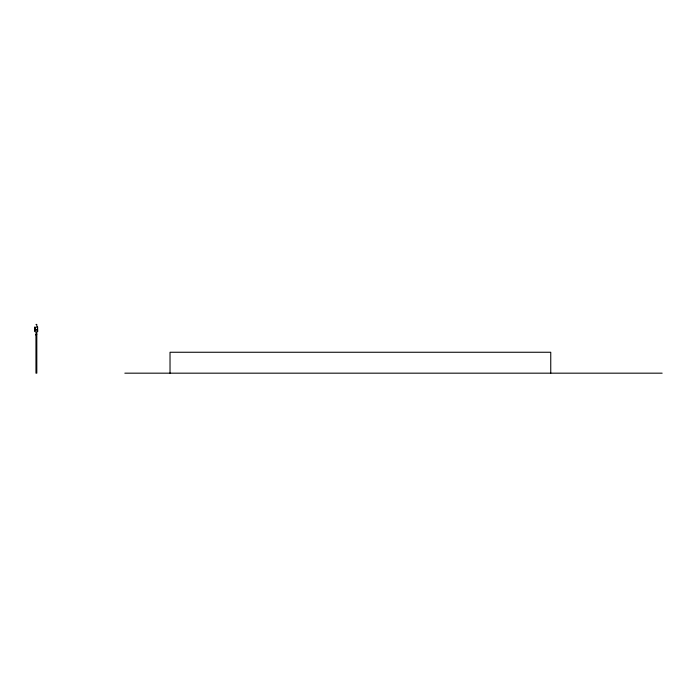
<?xml version="1.0" encoding="UTF-8"?>
<svg xmlns="http://www.w3.org/2000/svg" width="697" height="697" viewBox="0 0 697 697"><rect width="100%" height="100%" fill="white"/><g stroke="black" fill="none" stroke-linecap="round" stroke-linejoin="round"><path stroke-width="1.05" d="M36.784 334.447L36.139 335.1L35.512 334.464M36.305 332.8L36.462 333.244L36.636 332.791M35.869 332.626L35.878 333.122M35.974 324.436L36.784 324.436L36.802 327.686M124.833 373.174L662.15 373.174M550.752 373.174L550.752 352.255L170.024 352.255L170.024 373.174M36.802 330.936L36.802 373.174L35.974 373.174L35.956 334.185M34.859 327.912L35.007 331.676L34.963 326.876L34.859 327.912M37.481 327.878L37.629 331.641L37.586 326.841L37.481 327.878M36.209 329.637L36.758 329.794L36.209 329.637"/></g></svg>
